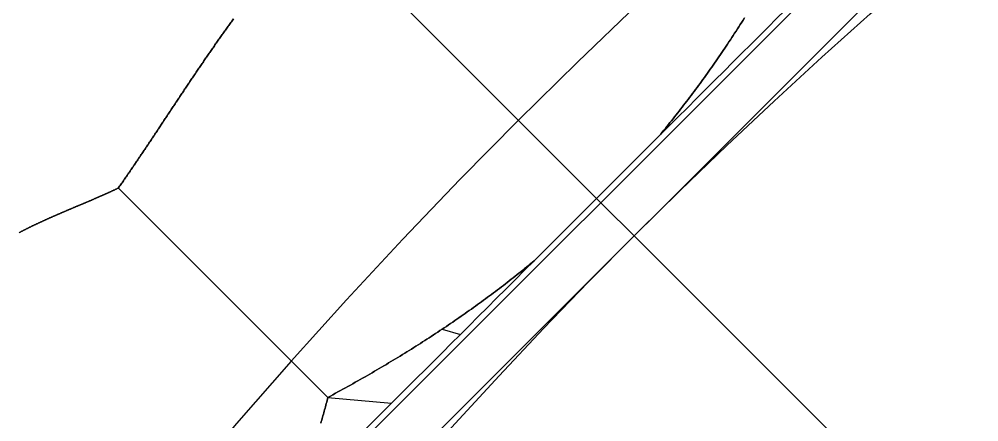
# Model space of a CAD drawing. Extents: x -76 to 193, y -84 to 42.
# Drawn here: x -31.87 to -24.98, y 26.12 to 29.01 of the extents above; entities that cross this region are included whole.
import ezdxf

# ---------------------------------------------------------------- set-up
doc = ezdxf.new("R2010")
doc.units = 0
doc.linetypes.add('CENTER', pattern=[50.8, 31.75, -6.35, 6.35, -6.35])
doc.linetypes.add('DASHED', pattern=[19.05, 12.7, -6.35])
doc.layers.get('0').update_dxf_attribs({"linetype": 'CONTINUOUS'})
doc.layers.add('CENTER', color=1, linetype='CENTER')

msp = doc.modelspace()

# ---------------------------------------------------------------- linework, layer by layer
at = {"color": 7, "linetype": 'CONTINUOUS'}
for p, q in [((-30.3338, 25.0513), (-25.0513, 30.3338)), ((-29.6777, 25.2271), (-25.2271, 29.6777)), ((-27.273, 28.1718, 4.1176), (-28.1718, 27.273, 4.1176)), ((-31.1585, 27.7965, 4.1176), (-29.653, 26.2909, 4.1176)), ((-28.8321, 26.7816, 4.1176), (-28.7009, 26.7439, 3.9299)), ((-29.653, 26.2909, -4.1176), (-29.1954, 26.2493, 3.6082))]:
    msp.add_line(p, q, dxfattribs=at)
at = {"color": 7, "linetype": 'CONTINUOUS', "extrusion": (0.707107, -0.707107, 0)}
for p, q in [((-28.1718, 27.273, -4.1176), (-27.273, 28.1718, -4.1176)), ((-27.273, 28.1718, 4.1176), (-28.1718, 27.273, 4.1176))]:
    msp.add_line(p, q, dxfattribs=at)
at = {"color": 7, "linetype": 'CONTINUOUS', "extrusion": (1.51e-14, 1.48e-14, -1)}
for p, q in [((-28.1718, 27.273, -4.1176), (-27.273, 28.1718, -4.1176)), ((-29.653, 26.2909, -4.1176), (-31.1585, 27.7965, -4.1176))]:
    msp.add_line(p, q, dxfattribs=at)
at = {"color": 7, "linetype": 'CONTINUOUS', "extrusion": (-0.612372, -0.612372, 0.5)}
msp.add_line((-31.1585, 27.7965, 4.1176), (-29.653, 26.2909, 4.1176), dxfattribs=at)
at = {"color": 7, "linetype": 'CONTINUOUS', "extrusion": (-0.612372, -0.612372, -0.5)}
msp.add_line((-29.653, 26.2909, -4.1176), (-31.1585, 27.7965, -4.1176), dxfattribs=at)
at = {"color": 7}
for points in [[(-30.3308, 29.0128, -4.1177), (-30.3356, 29.0062, -4.1177), (-30.3405, 28.9996, -4.1177), (-30.3453, 28.993, -4.1177), (-30.3501, 28.9864, -4.1177), (-30.3549, 28.9797, -4.1177), (-30.3597, 28.9731, -4.1177), (-30.3645, 28.9665, -4.1177), (-30.3693, 28.9599, -4.1177), (-30.3741, 28.9532, -4.1177), (-30.3789, 28.9466, -4.1177), (-30.3836, 28.9399, -4.1177), (-30.3884, 28.9333, -4.1177), (-30.3932, 28.9266, -4.1177), (-30.3979, 28.92, -4.1177), (-30.4027, 28.9133, -4.1177), (-30.4074, 28.9066, -4.1177), (-30.4122, 28.9, -4.1177), (-30.4169, 28.8933, -4.1177), (-30.4217, 28.8866, -4.1177), (-30.4264, 28.8799, -4.1177), (-30.4311, 28.8732, -4.1177), (-30.4358, 28.8665, -4.1177), (-30.4405, 28.8598, -4.1177), (-30.4453, 28.8531, -4.1177), (-30.45, 28.8464, -4.1177), (-30.4547, 28.8397, -4.1177), (-30.4594, 28.833, -4.1177), (-30.4641, 28.8263, -4.1177), (-30.4688, 28.8196, -4.1177), (-30.4734, 28.8129, -4.1177), (-30.4781, 28.8061, -4.1177), (-30.4828, 28.7994, -4.1177), (-30.4875, 28.7927, -4.1177), (-30.4921, 28.786, -4.1177), (-30.4968, 28.7792, -4.1177), (-30.5015, 28.7725, -4.1177), (-30.5061, 28.7658, -4.1177), (-30.5108, 28.759, -4.1177), (-30.5154, 28.7523, -4.1177), (-30.5201, 28.7455, -4.1177), (-30.5247, 28.7388, -4.1177), (-30.5293, 28.7321, -4.1177), (-30.534, 28.7253, -4.1177), (-30.5386, 28.7186, -4.1177), (-30.5432, 28.7118, -4.1177), (-30.5478, 28.7051, -4.1177), (-30.5524, 28.6983, -4.1177), (-30.557, 28.6916, -4.1177), (-30.5616, 28.6848, -4.1177), (-30.5662, 28.6781, -4.1177), (-30.5708, 28.6713, -4.1177), (-30.5754, 28.6646, -4.1177), (-30.58, 28.6578, -4.1177), (-30.5846, 28.6511, -4.1177), (-30.5892, 28.6443, -4.1177), (-30.5938, 28.6376, -4.1177), (-30.5983, 28.6308, -4.1177), (-30.6029, 28.6241, -4.1177), (-30.6075, 28.6173, -4.1177), (-30.612, 28.6106, -4.1177), (-30.6166, 28.6038, -4.1177), (-30.6211, 28.5971, -4.1177), (-30.6257, 28.5903, -4.1177), (-30.6302, 28.5836, -4.1177), (-30.6347, 28.5768, -4.1177), (-30.6393, 28.5701, -4.1177), (-30.6438, 28.5633, -4.1177), (-30.6483, 28.5566, -4.1177), (-30.6528, 28.5499, -4.1177), (-30.6574, 28.5431, -4.1177), (-30.6619, 28.5364, -4.1177), (-30.6664, 28.5296, -4.1177), (-30.6709, 28.5229, -4.1177), (-30.6754, 28.5162, -4.1177), (-30.6799, 28.5094, -4.1177), (-30.6844, 28.5027, -4.1177), (-30.6889, 28.496, -4.1177), (-30.6934, 28.4893, -4.1177), (-30.6978, 28.4826, -4.1177), (-30.7023, 28.4758, -4.1177), (-30.7068, 28.4691, -4.1177), (-30.7113, 28.4624, -4.1177), (-30.7157, 28.4557, -4.1177), (-30.7202, 28.449, -4.1177), (-30.7247, 28.4423, -4.1177), (-30.7291, 28.4356, -4.1177), (-30.7336, 28.4289, -4.1177), (-30.738, 28.4222, -4.1177), (-30.7424, 28.4155, -4.1177), (-30.7469, 28.4088, -4.1177), (-30.7513, 28.4021, -4.1177), (-30.7558, 28.3954, -4.1177), (-30.7602, 28.3888, -4.1177), (-30.7646, 28.3821, -4.1177), (-30.769, 28.3754, -4.1177), (-30.7734, 28.3688, -4.1177), (-30.7779, 28.3621, -4.1177), (-30.7823, 28.3555, -4.1177), (-30.7867, 28.3488, -4.1177), (-30.7911, 28.3422, -4.1177), (-30.7955, 28.3355, -4.1177), (-30.7999, 28.3289, -4.1177), (-30.8043, 28.3223, -4.1177), (-30.8086, 28.3156, -4.1177), (-30.813, 28.309, -4.1177), (-30.8174, 28.3024, -4.1177), (-30.8218, 28.2958, -4.1177), (-30.8262, 28.2892, -4.1177), (-30.8305, 28.2826, -4.1177), (-30.8349, 28.276, -4.1177), (-30.8392, 28.2694, -4.1177), (-30.8436, 28.2628, -4.1177), (-30.848, 28.2562, -4.1177), (-30.8523, 28.2497, -4.1177), (-30.8567, 28.2431, -4.1177), (-30.861, 28.2366, -4.1177), (-30.8653, 28.23, -4.1177), (-30.8697, 28.2235, -4.1177), (-30.874, 28.2169, -4.1177), (-30.8783, 28.2104, -4.1177), (-30.8827, 28.2039, -4.1177), (-30.887, 28.1974, -4.1177), (-30.8913, 28.1909, -4.1177), (-30.8956, 28.1844, -4.1177), (-30.8999, 28.1779, -4.1177), (-30.9042, 28.1714, -4.1177), (-30.9085, 28.1649, -4.1177), (-30.9128, 28.1584, -4.1177), (-30.9171, 28.152, -4.1177), (-30.9214, 28.1455, -4.1177), (-30.9257, 28.1391, -4.1177), (-30.93, 28.1326, -4.1177), (-30.9343, 28.1262, -4.1177), (-30.9386, 28.1198, -4.1177), (-30.9429, 28.1133, -4.1177), (-30.9471, 28.1069, -4.1177), (-30.9514, 28.1005, -4.1177), (-30.9557, 28.0941, -4.1177), (-30.9599, 28.0878, -4.1177), (-30.9642, 28.0814, -4.1177), (-30.9684, 28.075, -4.1177), (-30.9727, 28.0687, -4.1177), (-30.977, 28.0623, -4.1177), (-30.9812, 28.056, -4.1177), (-30.9854, 28.0497, -4.1177), (-30.9897, 28.0434, -4.1177), (-30.9939, 28.037, -4.1177), (-30.9982, 28.0308, -4.1177), (-31.0024, 28.0245, -4.1177), (-31.0066, 28.0182, -4.1177), (-31.0108, 28.0119, -4.1177), (-31.0151, 28.0057, -4.1177), (-31.0193, 27.9994, -4.1177), (-31.0235, 27.9932, -4.1177), (-31.0277, 27.987, -4.1177), (-31.0319, 27.9807, -4.1177), (-31.0361, 27.9745, -4.1177), (-31.0403, 27.9683, -4.1177), (-31.0445, 27.9621, -4.1177), (-31.0487, 27.9559, -4.1177), (-31.053, 27.9497, -4.1177), (-31.0572, 27.9435, -4.1177), (-31.0615, 27.9372, -4.1177), (-31.0658, 27.931, -4.1177), (-31.0701, 27.9247, -4.1177), (-31.0744, 27.9184, -4.1177), (-31.0787, 27.9121, -4.1177), (-31.083, 27.9058, -4.1177), (-31.0873, 27.8994, -4.1177), (-31.0917, 27.8931, -4.1177), (-31.0961, 27.8867, -4.1177), (-31.1004, 27.8803, -4.1177), (-31.1048, 27.8739, -4.1177), (-31.1092, 27.8675, -4.1177), (-31.1137, 27.8611, -4.1177), (-31.1181, 27.8547, -4.1177), (-31.1225, 27.8483, -4.1177), (-31.127, 27.8418, -4.1177), (-31.1315, 27.8354, -4.1177), (-31.136, 27.8289, -4.1177), (-31.1404, 27.8225, -4.1177), (-31.1449, 27.816, -4.1177), (-31.1495, 27.8095, -4.1177), (-31.154, 27.803, -4.1177), (-31.1585, 27.7965, -4.1177)], [(-31.1585, 27.7965, 4.1177), (-31.154, 27.803, 4.1177), (-31.1495, 27.8095, 4.1177), (-31.1449, 27.816, 4.1177), (-31.1404, 27.8225, 4.1177), (-31.136, 27.8289, 4.1177), (-31.1315, 27.8354, 4.1177), (-31.127, 27.8418, 4.1177), (-31.1225, 27.8483, 4.1177), (-31.1181, 27.8547, 4.1177), (-31.1137, 27.8611, 4.1177), (-31.1092, 27.8675, 4.1177), (-31.1048, 27.8739, 4.1177), (-31.1004, 27.8803, 4.1177), (-31.0961, 27.8867, 4.1177), (-31.0917, 27.8931, 4.1177), (-31.0873, 27.8994, 4.1177), (-31.083, 27.9058, 4.1177), (-31.0787, 27.9121, 4.1177), (-31.0744, 27.9184, 4.1177), (-31.0701, 27.9247, 4.1177), (-31.0658, 27.931, 4.1177), (-31.0615, 27.9372, 4.1177), (-31.0572, 27.9435, 4.1177), (-31.053, 27.9497, 4.1177), (-31.0487, 27.9559, 4.1177), (-31.0445, 27.9621, 4.1177), (-31.0403, 27.9683, 4.1177), (-31.0361, 27.9745, 4.1177), (-31.0319, 27.9807, 4.1177), (-31.0277, 27.987, 4.1177), (-31.0235, 27.9932, 4.1177), (-31.0193, 27.9994, 4.1177), (-31.0151, 28.0057, 4.1177), (-31.0108, 28.0119, 4.1177), (-31.0066, 28.0182, 4.1177), (-31.0024, 28.0245, 4.1177), (-30.9982, 28.0308, 4.1177), (-30.9939, 28.037, 4.1177), (-30.9897, 28.0434, 4.1177), (-30.9854, 28.0497, 4.1177), (-30.9812, 28.056, 4.1177), (-30.977, 28.0623, 4.1177), (-30.9727, 28.0687, 4.1177), (-30.9684, 28.075, 4.1177), (-30.9642, 28.0814, 4.1177), (-30.9599, 28.0878, 4.1177), (-30.9557, 28.0941, 4.1177), (-30.9514, 28.1005, 4.1177), (-30.9471, 28.1069, 4.1177), (-30.9429, 28.1133, 4.1177), (-30.9386, 28.1198, 4.1177), (-30.9343, 28.1262, 4.1177), (-30.93, 28.1326, 4.1177), (-30.9257, 28.1391, 4.1177), (-30.9214, 28.1455, 4.1177), (-30.9171, 28.152, 4.1177), (-30.9128, 28.1584, 4.1177), (-30.9085, 28.1649, 4.1177), (-30.9042, 28.1714, 4.1177), (-30.8999, 28.1779, 4.1177), (-30.8956, 28.1844, 4.1177), (-30.8913, 28.1909, 4.1177), (-30.887, 28.1974, 4.1177), (-30.8827, 28.2039, 4.1177), (-30.8783, 28.2104, 4.1177), (-30.874, 28.2169, 4.1177), (-30.8697, 28.2235, 4.1177), (-30.8653, 28.23, 4.1177), (-30.861, 28.2366, 4.1177), (-30.8567, 28.2431, 4.1177), (-30.8523, 28.2497, 4.1177), (-30.848, 28.2562, 4.1177), (-30.8436, 28.2628, 4.1177), (-30.8392, 28.2694, 4.1177), (-30.8349, 28.276, 4.1177), (-30.8305, 28.2826, 4.1177), (-30.8262, 28.2892, 4.1177), (-30.8218, 28.2958, 4.1177), (-30.8174, 28.3024, 4.1177), (-30.813, 28.309, 4.1177), (-30.8086, 28.3156, 4.1177), (-30.8043, 28.3223, 4.1177), (-30.7999, 28.3289, 4.1177), (-30.7955, 28.3355, 4.1177), (-30.7911, 28.3422, 4.1177), (-30.7867, 28.3488, 4.1177), (-30.7823, 28.3555, 4.1177), (-30.7779, 28.3621, 4.1177), (-30.7734, 28.3688, 4.1177), (-30.769, 28.3754, 4.1177), (-30.7646, 28.3821, 4.1177), (-30.7602, 28.3888, 4.1177), (-30.7558, 28.3954, 4.1177), (-30.7513, 28.4021, 4.1177), (-30.7469, 28.4088, 4.1177), (-30.7424, 28.4155, 4.1177), (-30.738, 28.4222, 4.1177), (-30.7336, 28.4289, 4.1177), (-30.7291, 28.4356, 4.1177), (-30.7247, 28.4423, 4.1177), (-30.7202, 28.449, 4.1177), (-30.7157, 28.4557, 4.1177), (-30.7113, 28.4624, 4.1177), (-30.7068, 28.4691, 4.1177), (-30.7023, 28.4758, 4.1177), (-30.6978, 28.4826, 4.1177), (-30.6934, 28.4893, 4.1177), (-30.6889, 28.496, 4.1177), (-30.6844, 28.5027, 4.1177), (-30.6799, 28.5094, 4.1177), (-30.6754, 28.5162, 4.1177), (-30.6709, 28.5229, 4.1177), (-30.6664, 28.5296, 4.1177), (-30.6619, 28.5364, 4.1177), (-30.6574, 28.5431, 4.1177), (-30.6528, 28.5499, 4.1177), (-30.6483, 28.5566, 4.1177), (-30.6438, 28.5633, 4.1177), (-30.6393, 28.5701, 4.1177), (-30.6347, 28.5768, 4.1177), (-30.6302, 28.5836, 4.1177), (-30.6257, 28.5903, 4.1177), (-30.6211, 28.5971, 4.1177), (-30.6166, 28.6038, 4.1177), (-30.612, 28.6106, 4.1177), (-30.6075, 28.6173, 4.1177), (-30.6029, 28.6241, 4.1177), (-30.5983, 28.6308, 4.1177), (-30.5938, 28.6376, 4.1177), (-30.5892, 28.6443, 4.1177), (-30.5846, 28.6511, 4.1177), (-30.58, 28.6578, 4.1177), (-30.5754, 28.6646, 4.1177), (-30.5708, 28.6713, 4.1177), (-30.5662, 28.6781, 4.1177), (-30.5616, 28.6848, 4.1177), (-30.557, 28.6916, 4.1177), (-30.5524, 28.6983, 4.1177), (-30.5478, 28.7051, 4.1177), (-30.5432, 28.7118, 4.1177), (-30.5386, 28.7186, 4.1177), (-30.534, 28.7253, 4.1177), (-30.5293, 28.7321, 4.1177), (-30.5247, 28.7388, 4.1177), (-30.5201, 28.7455, 4.1177), (-30.5154, 28.7523, 4.1177), (-30.5108, 28.759, 4.1177), (-30.5061, 28.7658, 4.1177), (-30.5015, 28.7725, 4.1177), (-30.4968, 28.7792, 4.1177), (-30.4921, 28.786, 4.1177), (-30.4875, 28.7927, 4.1177), (-30.4828, 28.7994, 4.1177), (-30.4781, 28.8061, 4.1177), (-30.4734, 28.8129, 4.1177), (-30.4688, 28.8196, 4.1177), (-30.4641, 28.8263, 4.1177), (-30.4594, 28.833, 4.1177), (-30.4547, 28.8397, 4.1177), (-30.45, 28.8464, 4.1177), (-30.4453, 28.8531, 4.1177), (-30.4405, 28.8598, 4.1177), (-30.4358, 28.8665, 4.1177), (-30.4311, 28.8732, 4.1177), (-30.4264, 28.8799, 4.1177), (-30.4217, 28.8866, 4.1177), (-30.4169, 28.8933, 4.1177), (-30.4122, 28.9, 4.1177), (-30.4074, 28.9066, 4.1177), (-30.4027, 28.9133, 4.1177), (-30.3979, 28.92, 4.1177), (-30.3932, 28.9266, 4.1177), (-30.3884, 28.9333, 4.1177), (-30.3836, 28.9399, 4.1177), (-30.3789, 28.9466, 4.1177), (-30.3741, 28.9532, 4.1177), (-30.3693, 28.9599, 4.1177), (-30.3645, 28.9665, 4.1177), (-30.3597, 28.9731, 4.1177), (-30.3549, 28.9797, 4.1177), (-30.3501, 28.9864, 4.1177), (-30.3453, 28.993, 4.1177), (-30.3405, 28.9996, 4.1177), (-30.3356, 29.0062, 4.1177), (-30.3308, 29.0128, 4.1177)], [(-27.273, 28.1718, -4.1177), (-27.2618, 28.1853, -4.1177), (-27.2506, 28.1988, -4.1177), (-27.2394, 28.2124, -4.1177), (-27.2283, 28.226, -4.1177), (-27.2172, 28.2396, -4.1177), (-27.2061, 28.2533, -4.1177), (-27.1951, 28.267, -4.1177), (-27.1841, 28.2807, -4.1177), (-27.1731, 28.2945, -4.1177), (-27.1621, 28.3083, -4.1177), (-27.1512, 28.3222, -4.1177), (-27.1403, 28.336, -4.1177), (-27.1294, 28.35, -4.1177), (-27.1185, 28.3639, -4.1177), (-27.1076, 28.3779, -4.1177), (-27.0968, 28.3919, -4.1177), (-27.086, 28.406, -4.1177), (-27.0752, 28.4201, -4.1177), (-27.0645, 28.4343, -4.1177), (-27.0538, 28.4485, -4.1177), (-27.043, 28.4627, -4.1177), (-27.0323, 28.477, -4.1177), (-27.0217, 28.4913, -4.1177), (-27.011, 28.5056, -4.1177), (-27.0004, 28.52, -4.1177), (-26.9898, 28.5344, -4.1177), (-26.9792, 28.5489, -4.1177), (-26.9686, 28.5634, -4.1177), (-26.9581, 28.578, -4.1177), (-26.9475, 28.5926, -4.1177), (-26.937, 28.6072, -4.1177), (-26.9265, 28.6219, -4.1177), (-26.9161, 28.6367, -4.1177), (-26.9056, 28.6514, -4.1177), (-26.8952, 28.6663, -4.1177), (-26.8847, 28.6811, -4.1177), (-26.8743, 28.696, -4.1177), (-26.8639, 28.711, -4.1177), (-26.8536, 28.726, -4.1177), (-26.8432, 28.7411, -4.1177), (-26.8329, 28.7562, -4.1177), (-26.8225, 28.7713, -4.1177), (-26.8122, 28.7865, -4.1177), (-26.8019, 28.8018, -4.1177), (-26.7917, 28.817, -4.1177), (-26.7814, 28.8324, -4.1177), (-26.7711, 28.8478, -4.1177), (-26.7609, 28.8632, -4.1177), (-26.7507, 28.8787, -4.1177), (-26.7405, 28.8942, -4.1177), (-26.7303, 28.9098, -4.1177), (-26.7201, 28.9255, -4.1177), (-26.7099, 28.9412, -4.1177), (-26.6998, 28.9569, -4.1177), (-26.6896, 28.9727, -4.1177), (-26.6795, 28.9886, -4.1177), (-26.6694, 29.0045, -4.1177), (-26.6593, 29.0204, -4.1177)], [(-26.6593, 29.0204, 4.1177), (-26.6694, 29.0045, 4.1177), (-26.6795, 28.9886, 4.1177), (-26.6896, 28.9727, 4.1177), (-26.6998, 28.9569, 4.1177), (-26.7099, 28.9412, 4.1177), (-26.7201, 28.9255, 4.1177), (-26.7303, 28.9098, 4.1177), (-26.7405, 28.8942, 4.1177), (-26.7507, 28.8787, 4.1177), (-26.7609, 28.8632, 4.1177), (-26.7711, 28.8478, 4.1177), (-26.7814, 28.8324, 4.1177), (-26.7917, 28.817, 4.1177), (-26.8019, 28.8018, 4.1177), (-26.8122, 28.7865, 4.1177), (-26.8225, 28.7713, 4.1177), (-26.8329, 28.7562, 4.1177), (-26.8432, 28.7411, 4.1177), (-26.8536, 28.726, 4.1177), (-26.8639, 28.711, 4.1177), (-26.8743, 28.696, 4.1177), (-26.8847, 28.6811, 4.1177), (-26.8952, 28.6663, 4.1177), (-26.9056, 28.6514, 4.1177), (-26.9161, 28.6367, 4.1177), (-26.9265, 28.6219, 4.1177), (-26.937, 28.6072, 4.1177), (-26.9475, 28.5926, 4.1177), (-26.9581, 28.578, 4.1177), (-26.9686, 28.5634, 4.1177), (-26.9792, 28.5489, 4.1177), (-26.9898, 28.5344, 4.1177), (-27.0004, 28.52, 4.1177), (-27.011, 28.5056, 4.1177), (-27.0217, 28.4913, 4.1177), (-27.0323, 28.477, 4.1177), (-27.043, 28.4627, 4.1177), (-27.0538, 28.4485, 4.1177), (-27.0645, 28.4343, 4.1177), (-27.0752, 28.4201, 4.1177), (-27.086, 28.406, 4.1177), (-27.0968, 28.3919, 4.1177), (-27.1076, 28.3779, 4.1177), (-27.1185, 28.3639, 4.1177), (-27.1294, 28.35, 4.1177), (-27.1403, 28.336, 4.1177), (-27.1512, 28.3222, 4.1177), (-27.1621, 28.3083, 4.1177), (-27.1731, 28.2945, 4.1177), (-27.1841, 28.2807, 4.1177), (-27.1951, 28.267, 4.1177), (-27.2061, 28.2533, 4.1177), (-27.2172, 28.2396, 4.1177), (-27.2283, 28.226, 4.1177), (-27.2394, 28.2124, 4.1177), (-27.2506, 28.1988, 4.1177), (-27.2618, 28.1853, 4.1177), (-27.273, 28.1718, 4.1177)], [(-31.8713, 27.4758, 2.852), (-31.8675, 27.4778, 2.859), (-31.8638, 27.4798, 2.866), (-31.8601, 27.4817, 2.8729), (-31.8563, 27.4837, 2.88), (-31.8526, 27.4857, 2.8869), (-31.8488, 27.4876, 2.8939), (-31.8451, 27.4896, 2.9009), (-31.8413, 27.4915, 2.9079), (-31.8375, 27.4935, 2.9149), (-31.8338, 27.4954, 2.9219), (-31.83, 27.4973, 2.9289), (-31.8262, 27.4993, 2.9359), (-31.8224, 27.5012, 2.9429), (-31.8186, 27.5031, 2.9499), (-31.8148, 27.505, 2.9569), (-31.811, 27.5069, 2.9639), (-31.8072, 27.5088, 2.9709), (-31.8034, 27.5107, 2.9779), (-31.7995, 27.5126, 2.9849), (-31.7957, 27.5145, 2.9919), (-31.7919, 27.5164, 2.9989), (-31.7881, 27.5182, 3.0058), (-31.7842, 27.5201, 3.0128), (-31.7804, 27.522, 3.0198), (-31.7765, 27.5238, 3.0268), (-31.7727, 27.5257, 3.0338), (-31.7688, 27.5275, 3.0408), (-31.765, 27.5294, 3.0478), (-31.7611, 27.5312, 3.0548), (-31.7573, 27.5331, 3.0617), (-31.7534, 27.5349, 3.0687), (-31.7495, 27.5368, 3.0757), (-31.7457, 27.5386, 3.0827), (-31.7418, 27.5404, 3.0897), (-31.7379, 27.5422, 3.0967), (-31.734, 27.5441, 3.1036), (-31.7302, 27.5459, 3.1106), (-31.7263, 27.5477, 3.1176), (-31.7224, 27.5495, 3.1246), (-31.7185, 27.5513, 3.1315), (-31.7146, 27.5531, 3.1385), (-31.7107, 27.5549, 3.1455), (-31.7068, 27.5567, 3.1524), (-31.7029, 27.5585, 3.1594), (-31.699, 27.5603, 3.1664), (-31.6951, 27.562, 3.1734), (-31.6912, 27.5638, 3.1803), (-31.6873, 27.5656, 3.1873), (-31.6834, 27.5674, 3.1942), (-31.6795, 27.5691, 3.2012), (-31.6756, 27.5709, 3.2081), (-31.6717, 27.5727, 3.2151), (-31.6677, 27.5744, 3.222), (-31.6638, 27.5762, 3.229), (-31.6599, 27.5779, 3.2359), (-31.656, 27.5797, 3.2429), (-31.6521, 27.5814, 3.2498), (-31.6482, 27.5832, 3.2567), (-31.6442, 27.5849, 3.2637), (-31.6403, 27.5867, 3.2706), (-31.6364, 27.5884, 3.2775), (-31.6325, 27.5901, 3.2845), (-31.6285, 27.5918, 3.2914), (-31.6246, 27.5936, 3.2983), (-31.6207, 27.5953, 3.3052), (-31.6168, 27.597, 3.3121), (-31.6128, 27.5987, 3.319), (-31.6089, 27.6004, 3.3259), (-31.605, 27.6022, 3.3328), (-31.6011, 27.6039, 3.3397), (-31.5971, 27.6056, 3.3466), (-31.5932, 27.6073, 3.3535), (-31.5893, 27.609, 3.3604), (-31.5854, 27.6107, 3.3673), (-31.5814, 27.6124, 3.3742), (-31.5775, 27.6141, 3.3811), (-31.5736, 27.6157, 3.3879), (-31.5697, 27.6174, 3.3948), (-31.5657, 27.6191, 3.4017), (-31.5618, 27.6208, 3.4085), (-31.5579, 27.6225, 3.4154), (-31.554, 27.6242, 3.4223), (-31.5501, 27.6258, 3.4291), (-31.5462, 27.6275, 3.436), (-31.5422, 27.6292, 3.4428), (-31.5383, 27.6309, 3.4497), (-31.5344, 27.6325, 3.4565), (-31.5305, 27.6342, 3.4633), (-31.5266, 27.6359, 3.4701), (-31.5227, 27.6375, 3.477), (-31.5188, 27.6392, 3.4838), (-31.5149, 27.6408, 3.4906), (-31.511, 27.6425, 3.4974), (-31.5071, 27.6441, 3.5042), (-31.5032, 27.6458, 3.511), (-31.4993, 27.6474, 3.5178), (-31.4954, 27.6491, 3.5246), (-31.4915, 27.6507, 3.5314), (-31.4876, 27.6524, 3.5382), (-31.4837, 27.654, 3.5449), (-31.4798, 27.6557, 3.5517), (-31.4759, 27.6573, 3.5585), (-31.472, 27.6589, 3.5652), (-31.4682, 27.6606, 3.572), (-31.4643, 27.6622, 3.5787), (-31.4604, 27.6639, 3.5855), (-31.4565, 27.6655, 3.5922), (-31.4527, 27.6671, 3.5989), (-31.4488, 27.6687, 3.6057), (-31.445, 27.6704, 3.6124), (-31.4411, 27.672, 3.6191), (-31.4372, 27.6736, 3.6258), (-31.4334, 27.6753, 3.6325), (-31.4295, 27.6769, 3.6392), (-31.4257, 27.6785, 3.6459), (-31.4219, 27.6801, 3.6526), (-31.418, 27.6817, 3.6593), (-31.4142, 27.6834, 3.666), (-31.4104, 27.685, 3.6726), (-31.4066, 27.6866, 3.6793), (-31.4027, 27.6882, 3.6859), (-31.3989, 27.6898, 3.6926), (-31.3951, 27.6914, 3.6992), (-31.3913, 27.693, 3.7059), (-31.3875, 27.6947, 3.7125), (-31.3837, 27.6963, 3.7191), (-31.3799, 27.6979, 3.7257), (-31.3761, 27.6995, 3.7323), (-31.3723, 27.7011, 3.739), (-31.3686, 27.7027, 3.7456), (-31.3648, 27.7043, 3.7521), (-31.361, 27.7059, 3.7587), (-31.3573, 27.7075, 3.7653), (-31.3535, 27.7091, 3.7719), (-31.3497, 27.7107, 3.7784), (-31.346, 27.7123, 3.785), (-31.3423, 27.7139, 3.7915), (-31.3385, 27.7155, 3.7981), (-31.3348, 27.7172, 3.8046), (-31.3311, 27.7188, 3.8111), (-31.3273, 27.7204, 3.8177), (-31.3236, 27.722, 3.8242), (-31.3199, 27.7236, 3.8307), (-31.3162, 27.7252, 3.8372), (-31.3125, 27.7268, 3.8437), (-31.3088, 27.7284, 3.8501), (-31.3051, 27.73, 3.8566), (-31.3015, 27.7316, 3.8631), (-31.2978, 27.7332, 3.8695), (-31.2941, 27.7348, 3.876), (-31.2905, 27.7364, 3.8824), (-31.2868, 27.738, 3.8889), (-31.2832, 27.7396, 3.8953), (-31.2795, 27.7412, 3.9017), (-31.2759, 27.7428, 3.9081), (-31.2723, 27.7444, 3.9145), (-31.2687, 27.746, 3.9209), (-31.2651, 27.7476, 3.9273), (-31.2615, 27.7492, 3.9337), (-31.2579, 27.7508, 3.94), (-31.2543, 27.7524, 3.9464), (-31.2507, 27.754, 3.9528), (-31.2471, 27.7556, 3.9592), (-31.2435, 27.7573, 3.9656), (-31.2398, 27.7589, 3.972), (-31.2362, 27.7605, 3.9785), (-31.2326, 27.7622, 3.985), (-31.2289, 27.7638, 3.9914), (-31.2253, 27.7655, 3.998), (-31.2216, 27.7672, 4.0045), (-31.2179, 27.7688, 4.011), (-31.2143, 27.7705, 4.0176), (-31.2106, 27.7722, 4.0241), (-31.2069, 27.7739, 4.0307), (-31.2032, 27.7756, 4.0373), (-31.1995, 27.7773, 4.0439), (-31.1958, 27.779, 4.0506), (-31.1921, 27.7807, 4.0572), (-31.1884, 27.7824, 4.0639), (-31.1847, 27.7842, 4.0706), (-31.1809, 27.7859, 4.0773), (-31.1772, 27.7877, 4.0839), (-31.1735, 27.7894, 4.0907), (-31.1698, 27.7912, 4.0974), (-31.166, 27.7929, 4.1041), (-31.1623, 27.7947, 4.1109), (-31.1585, 27.7965, 4.1177)], [(-31.1585, 27.7965, -4.1177), (-31.1623, 27.7947, -4.1109), (-31.166, 27.7929, -4.1041), (-31.1698, 27.7912, -4.0974), (-31.1735, 27.7894, -4.0907), (-31.1772, 27.7877, -4.0839), (-31.1809, 27.7859, -4.0773), (-31.1847, 27.7842, -4.0706), (-31.1884, 27.7824, -4.0639), (-31.1921, 27.7807, -4.0572), (-31.1958, 27.779, -4.0506), (-31.1995, 27.7773, -4.0439), (-31.2032, 27.7756, -4.0373), (-31.2069, 27.7739, -4.0307), (-31.2106, 27.7722, -4.0241), (-31.2143, 27.7705, -4.0176), (-31.2179, 27.7688, -4.011), (-31.2216, 27.7672, -4.0045), (-31.2253, 27.7655, -3.998), (-31.2289, 27.7638, -3.9914), (-31.2326, 27.7622, -3.985), (-31.2362, 27.7605, -3.9785), (-31.2398, 27.7589, -3.972), (-31.2435, 27.7573, -3.9656), (-31.2471, 27.7556, -3.9592), (-31.2507, 27.754, -3.9528), (-31.2543, 27.7524, -3.9464), (-31.2579, 27.7508, -3.94), (-31.2615, 27.7492, -3.9337), (-31.2651, 27.7476, -3.9273), (-31.2687, 27.746, -3.9209), (-31.2723, 27.7444, -3.9145), (-31.2759, 27.7428, -3.9081), (-31.2795, 27.7412, -3.9017), (-31.2832, 27.7396, -3.8953), (-31.2868, 27.738, -3.8889), (-31.2905, 27.7364, -3.8824), (-31.2941, 27.7348, -3.876), (-31.2978, 27.7332, -3.8695), (-31.3015, 27.7316, -3.8631), (-31.3051, 27.73, -3.8566), (-31.3088, 27.7284, -3.8501), (-31.3125, 27.7268, -3.8437), (-31.3162, 27.7252, -3.8372), (-31.3199, 27.7236, -3.8307), (-31.3236, 27.722, -3.8242), (-31.3273, 27.7204, -3.8177), (-31.3311, 27.7188, -3.8111), (-31.3348, 27.7172, -3.8046), (-31.3385, 27.7155, -3.7981), (-31.3423, 27.7139, -3.7915), (-31.346, 27.7123, -3.785), (-31.3497, 27.7107, -3.7784), (-31.3535, 27.7091, -3.7719), (-31.3573, 27.7075, -3.7653), (-31.361, 27.7059, -3.7587), (-31.3648, 27.7043, -3.7521), (-31.3686, 27.7027, -3.7456), (-31.3723, 27.7011, -3.739), (-31.3761, 27.6995, -3.7323), (-31.3799, 27.6979, -3.7257), (-31.3837, 27.6963, -3.7191), (-31.3875, 27.6947, -3.7125), (-31.3913, 27.693, -3.7059), (-31.3951, 27.6914, -3.6992), (-31.3989, 27.6898, -3.6926), (-31.4027, 27.6882, -3.6859), (-31.4066, 27.6866, -3.6793), (-31.4104, 27.685, -3.6726), (-31.4142, 27.6834, -3.666), (-31.418, 27.6817, -3.6593), (-31.4219, 27.6801, -3.6526), (-31.4257, 27.6785, -3.6459), (-31.4295, 27.6769, -3.6392), (-31.4334, 27.6753, -3.6325), (-31.4372, 27.6736, -3.6258), (-31.4411, 27.672, -3.6191), (-31.445, 27.6704, -3.6124), (-31.4488, 27.6687, -3.6057), (-31.4527, 27.6671, -3.5989), (-31.4565, 27.6655, -3.5922), (-31.4604, 27.6639, -3.5855), (-31.4643, 27.6622, -3.5787), (-31.4682, 27.6606, -3.572), (-31.472, 27.6589, -3.5652), (-31.4759, 27.6573, -3.5585), (-31.4798, 27.6557, -3.5517), (-31.4837, 27.654, -3.5449), (-31.4876, 27.6524, -3.5382), (-31.4915, 27.6507, -3.5314), (-31.4954, 27.6491, -3.5246), (-31.4993, 27.6474, -3.5178), (-31.5032, 27.6458, -3.511), (-31.5071, 27.6441, -3.5042), (-31.511, 27.6425, -3.4974), (-31.5149, 27.6408, -3.4906), (-31.5188, 27.6392, -3.4838), (-31.5227, 27.6375, -3.477), (-31.5266, 27.6359, -3.4701), (-31.5305, 27.6342, -3.4633), (-31.5344, 27.6325, -3.4565), (-31.5383, 27.6309, -3.4497), (-31.5422, 27.6292, -3.4428), (-31.5462, 27.6275, -3.436), (-31.5501, 27.6258, -3.4291), (-31.554, 27.6242, -3.4223), (-31.5579, 27.6225, -3.4154), (-31.5618, 27.6208, -3.4085), (-31.5657, 27.6191, -3.4017), (-31.5697, 27.6174, -3.3948), (-31.5736, 27.6157, -3.3879), (-31.5775, 27.6141, -3.3811), (-31.5814, 27.6124, -3.3742), (-31.5854, 27.6107, -3.3673), (-31.5893, 27.609, -3.3604), (-31.5932, 27.6073, -3.3535), (-31.5971, 27.6056, -3.3466), (-31.6011, 27.6039, -3.3397), (-31.605, 27.6022, -3.3328), (-31.6089, 27.6004, -3.3259), (-31.6128, 27.5987, -3.319), (-31.6168, 27.597, -3.3121), (-31.6207, 27.5953, -3.3052), (-31.6246, 27.5936, -3.2983), (-31.6285, 27.5918, -3.2914), (-31.6325, 27.5901, -3.2845), (-31.6364, 27.5884, -3.2775), (-31.6403, 27.5867, -3.2706), (-31.6442, 27.5849, -3.2637), (-31.6482, 27.5832, -3.2567), (-31.6521, 27.5814, -3.2498), (-31.656, 27.5797, -3.2429), (-31.6599, 27.5779, -3.2359), (-31.6638, 27.5762, -3.229), (-31.6677, 27.5744, -3.222), (-31.6717, 27.5727, -3.2151), (-31.6756, 27.5709, -3.2081), (-31.6795, 27.5691, -3.2012), (-31.6834, 27.5674, -3.1942), (-31.6873, 27.5656, -3.1873), (-31.6912, 27.5638, -3.1803), (-31.6951, 27.562, -3.1734), (-31.699, 27.5603, -3.1664), (-31.7029, 27.5585, -3.1594), (-31.7068, 27.5567, -3.1524), (-31.7107, 27.5549, -3.1455), (-31.7146, 27.5531, -3.1385), (-31.7185, 27.5513, -3.1315), (-31.7224, 27.5495, -3.1246), (-31.7263, 27.5477, -3.1176), (-31.7302, 27.5459, -3.1106), (-31.734, 27.5441, -3.1036), (-31.7379, 27.5422, -3.0967), (-31.7418, 27.5404, -3.0897), (-31.7457, 27.5386, -3.0827), (-31.7495, 27.5368, -3.0757), (-31.7534, 27.5349, -3.0687), (-31.7573, 27.5331, -3.0617), (-31.7611, 27.5312, -3.0548), (-31.765, 27.5294, -3.0478), (-31.7688, 27.5275, -3.0408), (-31.7727, 27.5257, -3.0338), (-31.7765, 27.5238, -3.0268), (-31.7804, 27.522, -3.0198), (-31.7842, 27.5201, -3.0128), (-31.7881, 27.5182, -3.0058), (-31.7919, 27.5164, -2.9989), (-31.7957, 27.5145, -2.9919), (-31.7995, 27.5126, -2.9849), (-31.8034, 27.5107, -2.9779), (-31.8072, 27.5088, -2.9709), (-31.811, 27.5069, -2.9639), (-31.8148, 27.505, -2.9569), (-31.8186, 27.5031, -2.9499), (-31.8224, 27.5012, -2.9429), (-31.8262, 27.4993, -2.9359), (-31.83, 27.4973, -2.9289), (-31.8338, 27.4954, -2.9219), (-31.8375, 27.4935, -2.9149), (-31.8413, 27.4915, -2.9079), (-31.8451, 27.4896, -2.9009), (-31.8488, 27.4876, -2.8939), (-31.8526, 27.4857, -2.8869), (-31.8563, 27.4837, -2.88), (-31.8601, 27.4817, -2.8729), (-31.8638, 27.4798, -2.866), (-31.8675, 27.4778, -2.859), (-31.8713, 27.4758, -2.852)], [(-29.653, 26.2909, -4.1177), (-29.6347, 26.3008, -4.1177), (-29.6165, 26.3107, -4.1177), (-29.5984, 26.3205, -4.1177), (-29.5803, 26.3304, -4.1177), (-29.5623, 26.3403, -4.1177), (-29.5444, 26.3502, -4.1177), (-29.5265, 26.36, -4.1177), (-29.5087, 26.3699, -4.1177), (-29.491, 26.3798, -4.1177), (-29.4733, 26.3897, -4.1177), (-29.4558, 26.3996, -4.1177), (-29.4382, 26.4095, -4.1177), (-29.4208, 26.4194, -4.1177), (-29.4034, 26.4293, -4.1177), (-29.3861, 26.4392, -4.1177), (-29.3688, 26.4492, -4.1177), (-29.3516, 26.4591, -4.1177), (-29.3345, 26.469, -4.1177), (-29.3174, 26.479, -4.1177), (-29.3004, 26.4889, -4.1177), (-29.2835, 26.4989, -4.1177), (-29.2666, 26.5088, -4.1177), (-29.2498, 26.5188, -4.1177), (-29.233, 26.5288, -4.1177), (-29.2163, 26.5387, -4.1177), (-29.1997, 26.5487, -4.1177), (-29.1831, 26.5587, -4.1177), (-29.1666, 26.5687, -4.1177), (-29.1501, 26.5788, -4.1177), (-29.1337, 26.5888, -4.1177), (-29.1173, 26.5988, -4.1177), (-29.1011, 26.6089, -4.1177), (-29.0848, 26.6189, -4.1177), (-29.0686, 26.629, -4.1177), (-29.0525, 26.6391, -4.1177), (-29.0364, 26.6492, -4.1177), (-29.0204, 26.6593, -4.1177), (-29.0045, 26.6694, -4.1177), (-28.9886, 26.6795, -4.1177), (-28.9727, 26.6896, -4.1177), (-28.9569, 26.6998, -4.1177), (-28.9412, 26.7099, -4.1177), (-28.9255, 26.7201, -4.1177), (-28.9098, 26.7303, -4.1177), (-28.8942, 26.7405, -4.1177), (-28.8787, 26.7507, -4.1177), (-28.8632, 26.7609, -4.1177), (-28.8478, 26.7711, -4.1177), (-28.8324, 26.7814, -4.1177), (-28.817, 26.7917, -4.1177), (-28.8018, 26.8019, -4.1177), (-28.7865, 26.8122, -4.1177), (-28.7713, 26.8225, -4.1177), (-28.7562, 26.8329, -4.1177), (-28.7411, 26.8432, -4.1177), (-28.726, 26.8536, -4.1177), (-28.711, 26.8639, -4.1177), (-28.696, 26.8743, -4.1177), (-28.6811, 26.8847, -4.1177), (-28.6663, 26.8952, -4.1177), (-28.6514, 26.9056, -4.1177), (-28.6367, 26.9161, -4.1177), (-28.6219, 26.9265, -4.1177), (-28.6072, 26.937, -4.1177), (-28.5926, 26.9475, -4.1177), (-28.578, 26.9581, -4.1177), (-28.5634, 26.9686, -4.1177), (-28.5489, 26.9792, -4.1177), (-28.5344, 26.9898, -4.1177), (-28.52, 27.0004, -4.1177), (-28.5056, 27.011, -4.1177), (-28.4913, 27.0217, -4.1177), (-28.477, 27.0323, -4.1177), (-28.4627, 27.043, -4.1177), (-28.4485, 27.0538, -4.1177), (-28.4343, 27.0645, -4.1177), (-28.4201, 27.0752, -4.1177), (-28.406, 27.086, -4.1177), (-28.3919, 27.0968, -4.1177), (-28.3779, 27.1076, -4.1177), (-28.3639, 27.1185, -4.1177), (-28.35, 27.1294, -4.1177), (-28.336, 27.1403, -4.1177), (-28.3222, 27.1512, -4.1177), (-28.3083, 27.1621, -4.1177), (-28.2945, 27.1731, -4.1177), (-28.2807, 27.1841, -4.1177), (-28.267, 27.1951, -4.1177), (-28.2533, 27.2061, -4.1177), (-28.2396, 27.2172, -4.1177), (-28.226, 27.2283, -4.1177), (-28.2124, 27.2394, -4.1177), (-28.1988, 27.2506, -4.1177), (-28.1853, 27.2618, -4.1177), (-28.1718, 27.273, -4.1177)], [(-28.1718, 27.273, 4.1177), (-28.1853, 27.2618, 4.1177), (-28.1988, 27.2506, 4.1177), (-28.2124, 27.2394, 4.1177), (-28.226, 27.2283, 4.1177), (-28.2396, 27.2172, 4.1177), (-28.2533, 27.2061, 4.1177), (-28.267, 27.1951, 4.1177), (-28.2807, 27.1841, 4.1177), (-28.2945, 27.1731, 4.1177), (-28.3083, 27.1621, 4.1177), (-28.3222, 27.1512, 4.1177), (-28.336, 27.1403, 4.1177), (-28.35, 27.1294, 4.1177), (-28.3639, 27.1185, 4.1177), (-28.3779, 27.1076, 4.1177), (-28.3919, 27.0968, 4.1177), (-28.406, 27.086, 4.1177), (-28.4201, 27.0752, 4.1177), (-28.4343, 27.0645, 4.1177), (-28.4485, 27.0538, 4.1177), (-28.4627, 27.043, 4.1177), (-28.477, 27.0323, 4.1177), (-28.4913, 27.0217, 4.1177), (-28.5056, 27.011, 4.1177), (-28.52, 27.0004, 4.1177), (-28.5344, 26.9898, 4.1177), (-28.5489, 26.9792, 4.1177), (-28.5634, 26.9686, 4.1177), (-28.578, 26.9581, 4.1177), (-28.5926, 26.9475, 4.1177), (-28.6072, 26.937, 4.1177), (-28.6219, 26.9265, 4.1177), (-28.6367, 26.9161, 4.1177), (-28.6514, 26.9056, 4.1177), (-28.6663, 26.8952, 4.1177), (-28.6811, 26.8847, 4.1177), (-28.696, 26.8743, 4.1177), (-28.711, 26.8639, 4.1177), (-28.726, 26.8536, 4.1177), (-28.7411, 26.8432, 4.1177), (-28.7562, 26.8329, 4.1177), (-28.7713, 26.8225, 4.1177), (-28.7865, 26.8122, 4.1177), (-28.8018, 26.8019, 4.1177), (-28.817, 26.7917, 4.1177), (-28.8324, 26.7814, 4.1177), (-28.8478, 26.7711, 4.1177), (-28.8632, 26.7609, 4.1177), (-28.8787, 26.7507, 4.1177), (-28.8942, 26.7405, 4.1177), (-28.9098, 26.7303, 4.1177), (-28.9255, 26.7201, 4.1177), (-28.9412, 26.7099, 4.1177), (-28.9569, 26.6998, 4.1177), (-28.9727, 26.6896, 4.1177), (-28.9886, 26.6795, 4.1177), (-29.0045, 26.6694, 4.1177), (-29.0204, 26.6593, 4.1177), (-29.0364, 26.6492, 4.1177), (-29.0525, 26.6391, 4.1177), (-29.0686, 26.629, 4.1177), (-29.0848, 26.6189, 4.1177), (-29.1011, 26.6089, 4.1177), (-29.1173, 26.5988, 4.1177), (-29.1337, 26.5888, 4.1177), (-29.1501, 26.5788, 4.1177), (-29.1666, 26.5687, 4.1177), (-29.1831, 26.5587, 4.1177), (-29.1997, 26.5487, 4.1177), (-29.2163, 26.5387, 4.1177), (-29.233, 26.5288, 4.1177), (-29.2498, 26.5188, 4.1177), (-29.2666, 26.5088, 4.1177), (-29.2835, 26.4989, 4.1177), (-29.3004, 26.4889, 4.1177), (-29.3174, 26.479, 4.1177), (-29.3345, 26.469, 4.1177), (-29.3516, 26.4591, 4.1177), (-29.3688, 26.4492, 4.1177), (-29.3861, 26.4392, 4.1177), (-29.4034, 26.4293, 4.1177), (-29.4208, 26.4194, 4.1177), (-29.4382, 26.4095, 4.1177), (-29.4558, 26.3996, 4.1177), (-29.4733, 26.3897, 4.1177), (-29.491, 26.3798, 4.1177), (-29.5087, 26.3699, 4.1177), (-29.5265, 26.36, 4.1177), (-29.5444, 26.3502, 4.1177), (-29.5623, 26.3403, 4.1177), (-29.5803, 26.3304, 4.1177), (-29.5984, 26.3205, 4.1177), (-29.6165, 26.3107, 4.1177), (-29.6347, 26.3008, 4.1177), (-29.653, 26.2909, 4.1177)], [(-29.653, 26.2909, 4.1177), (-29.6558, 26.2797, 4.1004), (-29.6587, 26.2685, 4.0832), (-29.6615, 26.2574, 4.0661), (-29.6644, 26.2463, 4.049), (-29.6673, 26.2353, 4.0319), (-29.6702, 26.2243, 4.0149), (-29.6732, 26.2134, 3.9979), (-29.6762, 26.2025, 3.9809), (-29.6791, 26.1917, 3.964), (-29.6821, 26.1809, 3.9472), (-29.6852, 26.1702, 3.9303), (-29.6882, 26.1595, 3.9135), (-29.6913, 26.1489, 3.8968), (-29.6944, 26.1383, 3.8801), (-29.6975, 26.1278, 3.8634), (-29.7006, 26.1174, 3.8468), (-29.7037, 26.107, 3.8301)], [(-29.7037, 26.107, -3.8301), (-29.7006, 26.1174, -3.8468), (-29.6975, 26.1278, -3.8634), (-29.6944, 26.1383, -3.8801), (-29.6913, 26.1489, -3.8968), (-29.6882, 26.1595, -3.9135), (-29.6852, 26.1702, -3.9303), (-29.6821, 26.1809, -3.9472), (-29.6791, 26.1917, -3.964), (-29.6762, 26.2025, -3.9809), (-29.6732, 26.2134, -3.9979), (-29.6702, 26.2243, -4.0149), (-29.6673, 26.2353, -4.0319), (-29.6644, 26.2463, -4.049), (-29.6615, 26.2574, -4.0661), (-29.6587, 26.2685, -4.0832), (-29.6558, 26.2797, -4.1004), (-29.653, 26.2909, -4.1177)]]:
    msp.add_polyline3d(points, dxfattribs=at)
at = {"color": 7, "linetype": 'CONTINUOUS'}
for radius in [38.8235, 28.9064]:
    msp.add_circle((0, 0), radius, dxfattribs=at)
for radius, start, end in [(40, 141.82667, 128.17333), (32.9412, 90, 270), (31.7647, 90, 270)]:
    msp.add_arc((0, 0), radius, start, end, dxfattribs=at)
at = {"color": 3, "linetype": 'DASHED'}
msp.add_arc((0, 0), 40, 128.17333, 141.82667, dxfattribs=at)
at = {"color": 7, "linetype": 'CONTINUOUS', "extrusion": (0.707107, -0.707107, 0)}
for start, end in [(278.77493, 321.22507), (38.77493, 81.22507), (98.77493, 141.22507)]:
    msp.add_arc((0, 0, -39.2054), 4.1664, start, end, dxfattribs=at)
at = {"layer": 'CENTER', "color": 1, "linetype": 'CENTER'}
msp.add_line((1.4142, -1.4142), (-36.837, 36.837), dxfattribs=at)

doc.saveas('drawing.dxf')
